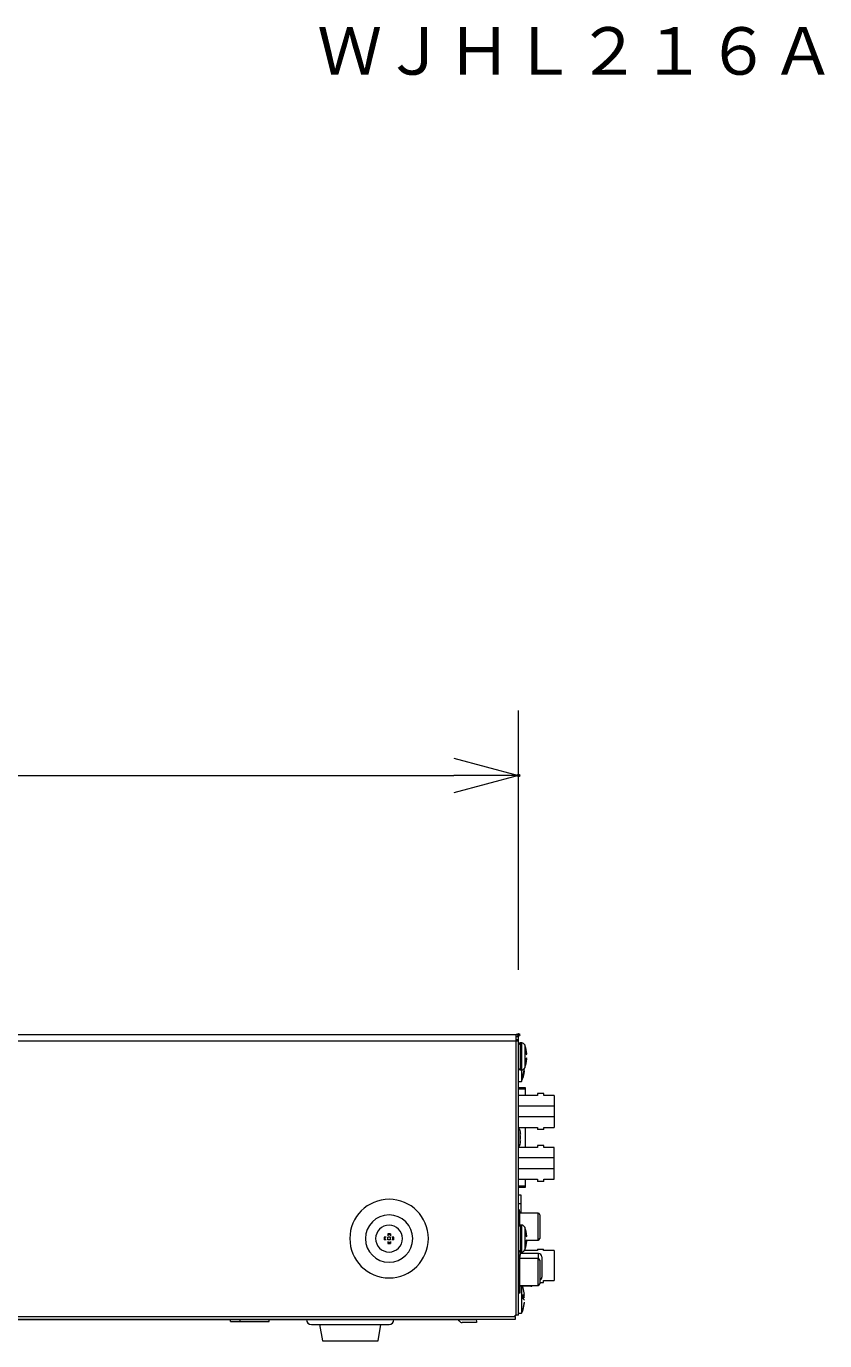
# Model space of a CAD drawing. Units: millimetres, scale not verified. Extents: x -62 to 63, y -57 to 57.
# Drawn here: x 34.99 to 59.63, y 7.86 to 48.4 of the extents above; entities that cross this region are included whole.
import ezdxf
from ezdxf.enums import TextEntityAlignment as Align

# ---------------------------------------------------------------- set-up
doc = ezdxf.new("R2010")
doc.units = ezdxf.units.MM
doc.header["$LTSCALE"] = 0.125
doc.header["$PDMODE"] = 32
doc.header["$PDSIZE"] = 0.0625
for name, color, linetype, lineweight in [('0-0_0', 7, 'Continuous', 9), ('0-4_GAIKEI', 1, 'Continuous', 18), ('0-5_SUNPO', 7, 'Continuous', 9)]:
    doc.layers.add(name, color=color, linetype=linetype, lineweight=lineweight)
doc.layers.add('0-1_DEFPOINTS', color=7, linetype='Continuous')
doc.layers.add('0-6_TOUROKU', color=7, linetype='Continuous')
doc.styles.add('ＭＳ ゴシック', font='')
doc.styles.get('ＭＳ ゴシック').set_extended_font_data('MS Gothic')

# ---------------------------------------------------------------- blocks, each defined once
blk = doc.blocks.new('_OPEN30')
at = {"layer": '0-0_0'}
blk.add_line((0, 0), (-1, 0), dxfattribs=at)
blk.add_lwpolyline([(-1, 0.26795), (0, 0), (-1, -0.26795)], dxfattribs=at)
blk = doc.blocks.new('D6')
at = {"layer": '0-1_DEFPOINTS'}
for p in [(47.6975, 26.2471), (7.3975, 18.2471), (47.6975, 18.2471)]:
    blk.add_point(p, dxfattribs=at)
at = {"layer": '0-5_SUNPO'}
for p, q in [((7.3975, 20.2471), (7.3975, 28.2471)), ((47.6975, 20.2471), (47.6975, 28.2471)), ((9.3975, 26.2471), (45.6975, 26.2471))]:
    blk.add_line(p, q, dxfattribs=at)
at = {"layer": '0-5_SUNPO', "xscale": 2, "yscale": 2, "rotation": 180}
blk.add_blockref('_OPEN30', (7.3975, 26.2471), dxfattribs=at)
at = {"layer": '0-5_SUNPO', "xscale": 2, "yscale": 2}
blk.add_blockref('_OPEN30', (47.6975, 26.2471), dxfattribs=at)
at = {"layer": '0-5_SUNPO', "style": 'ＭＳ ゴシック'}
blk.add_text('403', height=1.833, dxfattribs=at).set_placement((25.6725, 26.7471), align=Align.BOTTOM_LEFT)

msp = doc.modelspace()

# ---------------------------------------------------------------- linework, layer by layer
at = {"layer": '0-4_GAIKEI', "color": 7}
for p, q in [((12.6857, 17.3086), (50.1057, 17.3086)), ((50.1857, 8.6486), (50.1857, 17.2286)), ((50.0757, 8.6486), (50.1057, 8.6486)), ((50.0757, 8.6086), (50.0757, 8.6486)), ((50.1857, 8.6486), (50.1057, 8.6486))]:
    msp.add_line(p, q, dxfattribs=at)
at = {"layer": '0-4_GAIKEI'}
for p, q in [((50.1057, 17.1086), (50.1057, 17.3086)), ((50.1857, 17.2286), (50.1057, 17.2286)), ((50.1057, 17.1439), (50.1057, 17.2286)), ((50.1857, 17.1439), (50.1057, 17.1439)), ((50.1057, 17.1086), (50.1057, 17.1439)), ((50.1057, 8.6486), (50.1057, 17.1086)), ((50.1057, 17.1086), (50.1857, 17.1086)), ((50.2805, 17.0436), (50.2357, 17.0436)), ((50.2357, 17.0436), (50.2357, 16.2136)), ((50.2805, 16.348), (50.2805, 17.0436)), ((50.3734, 16.9804), (50.3734, 16.3907)), ((50.2805, 16.2136), (50.2805, 16.348)), ((50.3734, 16.3907), (50.3734, 16.2767)), ((50.1857, 15.8536), (50.2757, 15.8536)), ((50.2357, 16.2136), (50.2805, 16.2136)), ((50.2757, 16.2136), (50.2757, 15.8536)), ((50.3666, 16.1656), (50.3492, 16.1656)), ((50.3688, 16.1855), (50.3543, 16.1855)), ((50.3857, 15.6186), (50.1857, 15.6186)), ((50.766, 15.4185), (50.1857, 15.4185)), ((50.3857, 15.6186), (50.3857, 15.4185)), ((50.7657, 15.4835), (50.7657, 15.4184)), ((50.9657, 15.4835), (50.7657, 15.4835)), ((51.2857, 15.4185), (50.9645, 15.4185)), ((50.9657, 15.4182), (50.9657, 15.4835)), ((51.2857, 15.0973), (51.2857, 14.7596)), ((51.2857, 14.7596), (50.1857, 14.7596)), ((51.2857, 14.7596), (51.2857, 14.4385)), ((50.1857, 14.4385), (50.766, 14.4385)), ((50.2189, 14.368), (50.2189, 14.1285)), ((50.2427, 14.272), (50.2417, 14.2718)), ((50.3857, 14.4385), (50.3857, 13.8185)), ((50.7657, 14.4385), (50.7657, 14.3735)), ((50.9657, 14.3735), (50.7657, 14.3735)), ((50.9645, 14.4385), (51.2857, 14.4385)), ((50.9657, 14.3735), (50.9657, 14.4387)), ((50.766, 13.8185), (50.1857, 13.8185)), ((50.2189, 14.1285), (50.2189, 13.8889)), ((50.2496, 14.1685), (50.2417, 14.1685)), ((50.2496, 14.0885), (50.2417, 14.0885)), ((50.2427, 13.9849), (50.2417, 13.9851)), ((50.7657, 13.8835), (50.7657, 13.8184)), ((50.9657, 13.8835), (50.7657, 13.8835)), ((51.2857, 13.8185), (50.9645, 13.8185)), ((50.9657, 13.8182), (50.9657, 13.8835)), ((51.2857, 13.4973), (50.1857, 13.4973)), ((51.2857, 13.1596), (50.1857, 13.1596)), ((51.2857, 12.8385), (51.2857, 13.1596)), ((50.1857, 12.8385), (50.766, 12.8385)), ((50.1857, 12.6386), (50.3857, 12.6386)), ((50.3857, 12.5886), (50.1857, 12.5886)), ((50.3857, 12.8385), (50.3857, 12.6386)), ((50.3857, 12.6386), (50.3857, 12.5886)), ((50.7657, 12.8385), (50.7657, 12.7735)), ((50.9657, 12.7735), (50.7657, 12.7735)), ((50.9645, 12.8385), (51.2857, 12.8385)), ((50.9657, 12.7735), (50.9657, 12.8387)), ((50.2157, 11.8485), (50.2157, 11.4194)), ((50.7857, 11.7935), (50.2157, 11.7935)), ((50.2507, 12.0785), (50.2507, 11.7935)), ((50.7857, 10.9635), (50.7857, 11.7935)), ((50.2805, 11.4236), (50.2357, 11.4236)), ((50.2357, 11.4236), (50.2357, 10.5936)), ((50.2805, 10.728), (50.2805, 11.4236)), ((50.3734, 11.3604), (50.3734, 10.7707)), ((50.8357, 11.7435), (50.8357, 11.0135)), ((46.0957, 11.0486), (46.0376, 11.0486)), ((46.0957, 10.9686), (46.0376, 10.9686)), ((46.0657, 10.9686), (46.0657, 11.0486)), ((46.1457, 11.1567), (46.1457, 11.0985)), ((46.2257, 11.1289), (46.1457, 11.1289)), ((46.1457, 10.9686), (46.1457, 11.0486)), ((46.2249, 11.0486), (46.1465, 11.0486)), ((46.2249, 10.9686), (46.1465, 10.9686)), ((46.2257, 11.1567), (46.2257, 11.0985)), ((46.2257, 10.9686), (46.2257, 11.0486)), ((46.3338, 11.0486), (46.2757, 11.0486)), ((46.3338, 10.9686), (46.2757, 10.9686)), ((46.3057, 10.9686), (46.3057, 11.0486)), ((50.4348, 10.9635), (50.7857, 10.9635)), ((46.1457, 10.9186), (46.1457, 10.8604)), ((46.2257, 10.8883), (46.1457, 10.8883)), ((46.2257, 10.9186), (46.2257, 10.8604)), ((50.2189, 10.5965), (50.2189, 10.4389)), ((50.2357, 10.5936), (50.2805, 10.5936)), ((50.8007, 10.5435), (50.2434, 10.5435)), ((50.2496, 10.5897), (50.2499, 10.5936)), ((50.2805, 10.5936), (50.2805, 10.728)), ((50.7684, 10.6385), (50.3639, 10.6385)), ((50.3734, 10.7707), (50.3734, 10.6567)), ((50.7672, 10.6832), (50.7672, 10.6382)), ((50.7672, 10.6832), (50.9562, 10.6832)), ((50.8007, 10.3912), (50.8007, 10.5435)), ((50.9562, 10.6385), (50.9562, 10.6832)), ((51.2857, 10.6385), (50.9562, 10.6385)), ((51.2857, 10.6385), (51.2857, 9.7185)), ((50.2157, 10.4485), (50.2157, 9.5085)), ((50.2157, 10.4302), (50.2189, 10.4389)), ((50.7857, 10.3935), (50.2157, 10.3935)), ((50.7857, 9.5635), (50.7857, 10.3935)), ((50.8357, 10.3435), (50.8357, 9.6135)), ((50.9007, 10.4435), (50.9007, 10.1285)), ((50.9007, 10.1285), (50.9007, 9.8135)), ((50.2169, 9.3285), (50.1857, 9.3285)), ((50.2157, 9.5635), (50.7857, 9.5635)), ((50.5657, 9.5385), (50.2157, 9.5385)), ((50.2169, 9.5285), (50.2157, 9.5285)), ((50.2169, 9.5285), (50.2169, 9.3285)), ((50.2257, 9.5285), (50.2169, 9.5285)), ((50.2257, 9.3285), (50.2169, 9.3285)), ((50.2257, 9.3285), (50.2257, 9.5285)), ((50.2757, 9.5385), (50.2757, 8.7036)), ((50.5657, 9.5385), (50.5657, 9.5635)), ((50.8357, 9.6532), (50.9562, 9.6532)), ((50.9562, 9.7185), (51.2857, 9.7185)), ((50.9562, 9.6532), (50.9562, 9.7185)), ((50.3228, 9.2446), (50.3666, 9.2446)), ((50.3228, 9.2437), (50.3674, 9.2437)), ((50.3666, 9.2001), (50.3231, 9.2001)), ((50.3666, 9.0227), (50.3632, 9.0227)), ((12.6857, 8.6086), (50.0757, 8.6086)), ((50.1857, 8.7036), (50.2757, 8.7036)), ((17.6857, 8.5085), (48.8357, 8.5085)), ((41.2857, 8.4485), (41.2857, 8.5085)), ((41.2857, 8.4485), (41.5857, 8.4485)), ((41.5857, 8.4485), (41.5857, 8.5085)), ((41.5857, 8.4485), (42.4857, 8.4485)), ((42.4857, 8.4485), (42.4857, 8.5085)), ((43.7857, 8.3585), (46.1857, 8.3585)), ((44.0371, 8.3585), (44.1253, 7.8585)), ((45.8461, 7.8585), (45.9342, 8.3585)), ((48.3482, 8.4735), (48.3308, 8.5035)), ((48.5857, 8.4185), (48.4434, 8.4185)), ((48.8857, 8.4185), (48.5857, 8.4185)), ((48.8857, 8.4735), (48.8857, 8.5035)), ((48.8857, 8.4735), (48.8857, 8.4185)), ((44.1253, 7.8585), (44.9857, 7.8585)), ((44.9857, 7.8585), (45.8461, 7.8585))]:
    msp.add_line(p, q, dxfattribs=at)
for points in [[(12.6857, 16.3086), (12.6857, 17.1086), (50.1057, 17.1086)], [(50.1857, 15.6686), (50.3857, 15.6686), (50.3857, 15.6186)], [(51.2857, 15.4185), (51.2857, 15.0973), (50.1857, 15.0973)], [(51.2857, 13.1596), (51.2857, 13.4973), (51.2857, 13.8185)], [(50.1857, 12.3585), (50.2507, 12.3585), (50.2507, 12.0785), (50.1857, 12.0785)]]:
    msp.add_lwpolyline(points, dxfattribs=at)
at = {"layer": '0-4_GAIKEI', "color": 7}
msp.add_lwpolyline([(50.0757, 8.6086), (50.0757, 8.5086), (12.6857, 8.5086)], dxfattribs=at)
msp.add_arc((50.1057, 17.2286), 0.08, 0, 90, dxfattribs=at)
at = {"layer": '0-4_GAIKEI'}
for centre, radius, start, end in [((50.1057, 17.2286), 0.00001, 0, 90), ((50.2357, 16.9936), 0.05, 90, 180), ((50.2805, 16.9436), 0.1, 21.64626, 90), ((49.4867, 16.6286), 0.9539, 4.67669, 21.64626), ((49.9121, 16.6545), 0.5278, 7.34121, 12.05664), ((49.9891, 16.7377), 0.44, 356.47651, 3.52349), ((49.9121, 16.6004), 0.5278, 7.34121, 12.05664), ((50.2357, 16.2636), 0.05, 180, 270), ((50.2805, 16.3136), 0.1, 270, 338.35374), ((49.6687, 16.35), 0.7051, 337.73226, 351.81842), ((49.4867, 16.6286), 0.9539, 338.35374, 355.30782), ((49.992, 16.6595), 0.448, 346.88962, 352.00402), ((49.9121, 16.6567), 0.5278, 347.94336, 352.65879), ((49.9067, 16.5284), 0.5224, 356.76581, 3.23419), ((49.992, 16.6006), 0.448, 346.88962, 352.00402), ((49.3132, 16.3036), 1.0625, 334.94238, 353.2511), ((49.6687, 16.2659), 0.7051, 337.73226, 351.81842), ((49.89, 16.0408), 0.4332, 354.43237, 5.56763), ((50.1235, 14.338), 0.1, 17.46514, 51.54561), ((49.4574, 14.1285), 0.7982, 10.35716, 17.46514), ((49.4574, 14.1285), 0.7972, 6.47928, 10.35859), ((50.1235, 13.9189), 0.1, 308.45439, 342.53486), ((49.4574, 14.1285), 0.7982, 342.53486, 349.64284), ((49.4345, 14.1285), 0.8081, 357.16284, 2.83716), ((49.4574, 14.1285), 0.7972, 349.64141, 353.52072), ((46.1857, 11.0086), 1.2121, 0, 180), ((50.1157, 11.8485), 0.1, 0, 45.573), ((50.7857, 11.7435), 0.05, 0, 90), ((46.1857, 11.0086), 0.73, 0, 180), ((46.1857, 11.0086), 0.415, 0, 180), ((50.2357, 11.3736), 0.05, 90, 180), ((50.2805, 11.3236), 0.1, 21.64626, 90), ((49.4867, 11.0086), 0.9539, 4.67669, 21.64626), ((46.1857, 11.0086), 1.2121, 180, 0), ((46.1857, 11.0086), 0.73, 180, 0), ((46.1857, 11.0086), 0.415, 180, 0), ((53.244, 11.0086), 7.2065, 179.68198, 180.31802), ((46.1857, 3.8378), 7.319, 89.68686, 90.31314), ((39.1274, 11.0086), 7.2065, 359.68198, 0.31802), ((49.9121, 11.0345), 0.5278, 7.34121, 12.05664), ((49.9891, 11.1177), 0.44, 356.47651, 3.52349), ((49.9121, 10.9804), 0.5278, 7.34121, 12.05664), ((49.992, 11.0395), 0.448, 346.88962, 352.00402), ((49.9121, 11.0367), 0.5278, 347.94336, 352.65879), ((50.7857, 11.0135), 0.05, 270, 0), ((46.1857, 18.1793), 7.319, 269.68686, 270.31314), ((50.2357, 10.6436), 0.05, 180, 270), ((49.4581, 10.6797), 0.7966, 349.63691, 353.51787), ((49.4581, 10.6773), 0.7966, 349.63691, 353.51787), ((50.2805, 10.6936), 0.1, 270, 338.35374), ((49.4867, 11.0086), 0.9539, 338.35374, 355.30782), ((49.9067, 10.9084), 0.5224, 356.76581, 3.23419), ((49.992, 10.9806), 0.448, 346.88962, 352.00402), ((50.8007, 10.4435), 0.1, 0, 90), ((50.1157, 10.4485), 0.1, 0, 45.573), ((49.4574, 10.6785), 0.7982, 342.53486, 349.63833), ((50.2409, 10.5348), 0.00179, 3.8404, 63.26787), ((50.7857, 10.3435), 0.05, 0, 90), ((50.8007, 9.8135), 0.1, 290.48732, 0), ((50.1157, 9.5085), 0.1, 314.427, 360), ((49.3132, 9.1536), 1.0625, 18.36136, 21.23898), ((49.3472, 9.1662), 1.0262, 6.61698, 18.36044), ((50.5657, 9.5885), 0.05, 270, 330), ((50.7857, 9.6135), 0.05, 270, 0), ((49.1645, 9.2146), 1.1587, 356.59682, 3.40318), ((50.2653, 9.1718), 0.1247, 35.69852, 63.37989), ((50.2653, 9.2729), 0.1247, 296.62011, 324.30148), ((50.2653, 9.0343), 0.1247, 35.69852, 63.37989), ((49.3472, 9.1669), 1.0262, 341.63956, 353.38302), ((49.3472, 9.1409), 1.0262, 341.63956, 353.38302), ((49.3132, 9.1536), 1.0625, 334.94238, 341.63864), ((50.281, 8.8306), 0.0422, 342.08041, 17.91959), ((43.7857, 8.5085), 0.15, 180, 270), ((46.1857, 8.5085), 0.15, 270, 0), ((48.4434, 8.5285), 0.11, 210, 270)]:
    msp.add_arc(centre, radius, start, end, dxfattribs=at)

# ---------------------------------------------------------------- block references
at = {"layer": '0-5_SUNPO'}
msp.add_blockref('D6', (2.4882, -0.9518), dxfattribs=at)

# ---------------------------------------------------------------- texts
at = {"layer": '0-6_TOUROKU', "style": 'ＭＳ ゴシック'}
msp.add_text('ＷＪＨＬ２１６Ａ', height=1.466, dxfattribs=at).set_placement((43.9706, 46.4683), align=Align.BOTTOM_LEFT)

doc.saveas('drawing.dxf')
